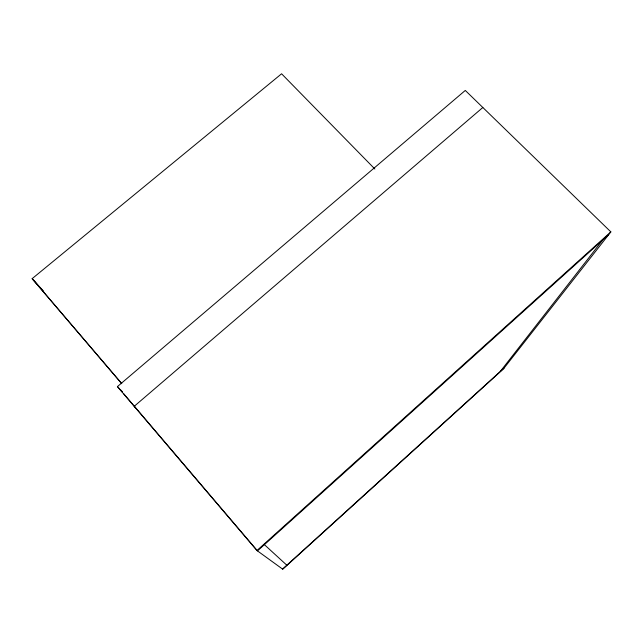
<?xml version="1.0" encoding="UTF-8"?>
<svg xmlns="http://www.w3.org/2000/svg" width="643" height="643" viewBox="0 0 643 643"><rect width="100%" height="100%" fill="white"/><g stroke="black" fill="none" stroke-linecap="round" stroke-linejoin="round"><path stroke-width="0.96" d="M500.294 371.453L602.604 240.112M610.85 231.89L503.405 368.945L282.751 569.216L256.951 550.512L117.42 386.604L465.283 90.438L610.85 231.89L256.951 550.512M282.55 569.071L504.249 367.868M608.72 234.607L257.481 550.89L123.464 393.476M482.829 107.494L134.202 406.32L135.641 407.783M121.776 383.702L32.15 278.652L281.586 73.784L374.845 168.996M264.394 544.661L286.818 565.197M117.42 386.604L118.971 388.203M120.362 389.634L122.451 391.788M32.15 278.652L43.716 291.359M32.914 279.496L121.431 383.236M119.622 388.967L122.226 392.029"/></g></svg>
